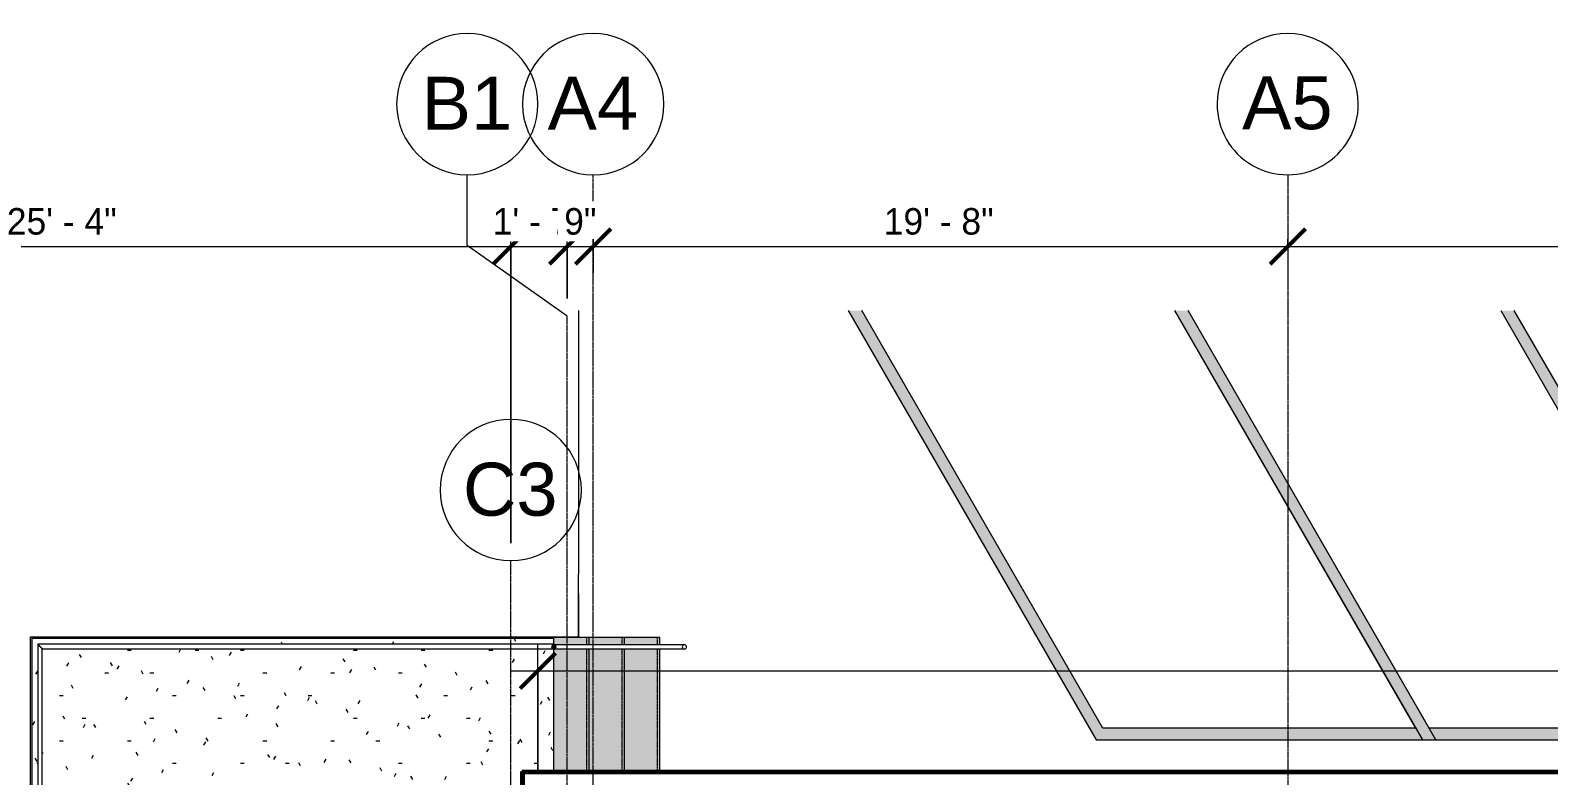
# Model space of a CAD drawing. Header units: inches. Extents: x -4133 to -1227, y 10223 to 12054.
# Drawn here: x -3212 to -2697, y 11769 to 12022 of the extents above; entities that cross this region are included whole.
import ezdxf

# ---------------------------------------------------------------- set-up
doc = ezdxf.new("R2010")
doc.units = ezdxf.units.IN
doc.header["$MEASUREMENT"] = 0
doc.linetypes.add('Grid Line 1_2_', pattern=[0.875, 0.5, -0.125, 0.125, -0.125])
doc.linetypes.add('Overhead 1_16_', pattern=[0.101562, 0.0625, -0.039062])
for name, color, linetype, lineweight in [('A-ANNO-DIMS', 211, 'Continuous', 9), ('A-ANNO-DIMS-96', 211, 'Continuous', 9), ('A-FLOR-HRAL', 11, 'Continuous', 9), ('A-WALL', 113, 'Continuous', 13), ('C-BLDG-PADS', 91, 'Continuous', 13), ('C-PRKG', 3, 'Continuous', 9), ('C-TOPO', 7, 'Continuous', 9), ('S-FNDN', 32, 'Continuous', 13), ('S-GRID', 1, 'Continuous', 9), ('S-GRID-IDEN', 1, 'Continuous', 9), ('S-STRS', 31, 'Continuous', 9)]:
    doc.layers.add(name, color=color, linetype=linetype, lineweight=lineweight)
doc.styles.add('Arial', font='arial.ttf', dxfattribs={"height": 18})
doc.styles.add('Century Gothic_1', font='ufonts.com_century-gothic.ttf', dxfattribs={"height": 9})
doc.dimstyles.new('OD__1__Tol__', dxfattribs={"dimscale": 12, "dimtxt": 9.397514, "dimasz": 1, "dimexe": 0.75, "dimexo": 0.5, "dimgap": 0.125, "dimtad": 1, "dimdec": 0, "dimzin": 3, "dimdsep": 46, "dimlunit": 4, "dimtxsty": 'Century Gothic_1', "dimblk1": 'OBLIQUE', "dimblk2": 'OBLIQUE', "dimsah": 1, "dimcen": 0.09, "dimdle": 0.75, "dimazin": 0, "dimtfac": 1, "dimtdec": 4, "dimtix": 1, "dimtmove": 0, "dimatfit": 3, "dimfxl": 1, "dimtvp": 1, "dimtfill": 1, "dimfrac": 2, "dimtolj": 1, "dimtzin": 0, "dimarcsym": 2})

# ---------------------------------------------------------------- blocks, each defined once
blk = doc.blocks.new('Railing - Lapeyre - 1 1_2_ Post-1355937-FLOOR PLAN - 1ST FLOOR PLAN')
at = {"layer": 'A-FLOR-HRAL'}
blk.add_arc((0, 0), 0.75, 85.3095, 180, dxfattribs=at)
blk = doc.blocks.new('Railing - Lapeyre - 1 1_2_ Post-V7-FLOOR PLAN - 1ST FLOOR PLAN')
at = {"layer": 'A-FLOR-HRAL'}
blk.add_arc((0, 0), 0.75, 180, 360, dxfattribs=at)
blk = doc.blocks.new('Railing - Railing-1339868-FLOOR PLAN - 1ST FLOOR PLAN')
at = {"layer": 'A-FLOR-HRAL'}
for p, q in [((-3034.58, 11813.9), (-3209.95, 11813.9)), ((-3209.95, 11813.9), (-3209.95, 11461.9)), ((-3208.45, 11812.4), (-3034.58, 11812.4)), ((-3208.45, 11461.9), (-3208.45, 11812.4)), ((-3034.58, 11813.9), (-3034.58, 11813.78)), ((-3208.45, 11461.9), (-3209.95, 11461.9))]:
    blk.add_line(p, q, dxfattribs=at)
blk.add_open_spline([(-3209.95, 11813.9), (-3209.95, 11813.9), (-3209.94, 11813.88), (-3209.9, 11813.84), (-3209.85, 11813.8), (-3209.81, 11813.75), (-3209.77, 11813.71), (-3209.72, 11813.66), (-3209.66, 11813.6), (-3209.59, 11813.54), (-3209.54, 11813.48), (-3209.49, 11813.43), (-3209.44, 11813.39), (-3209.4, 11813.34), (-3209.35, 11813.29), (-3209.3, 11813.24), (-3209.25, 11813.19), (-3209.2, 11813.15), (-3209.15, 11813.1), (-3209.11, 11813.05), (-3209.06, 11813), (-3209.01, 11812.95), (-3208.96, 11812.9), (-3208.92, 11812.86), (-3208.87, 11812.81), (-3208.83, 11812.77), (-3208.79, 11812.73), (-3208.73, 11812.68), (-3208.68, 11812.63), (-3208.64, 11812.58), (-3208.6, 11812.54), (-3208.55, 11812.49), (-3208.51, 11812.45), (-3208.47, 11812.41), (-3208.45, 11812.4), (-3208.45, 11812.4)], degree=3, knots=[0, 0, 0, 0, 0.083333, 0.125, 0.166667, 0.208333, 0.229167, 0.25, 0.291667, 0.333333, 0.354167, 0.375, 0.395833, 0.416667, 0.4375, 0.458333, 0.479167, 0.5, 0.520833, 0.541667, 0.5625, 0.583333, 0.604167, 0.625, 0.645833, 0.666667, 0.6875, 0.708333, 0.75, 0.770833, 0.791667, 0.833333, 0.875, 0.916667, 1, 1, 1, 1], dxfattribs=at)
at = {"rotation": 269.9999999999996}
blk.add_blockref('Railing - Lapeyre - 1 1_2_ Post-1355937-FLOOR PLAN - 1ST FLOOR PLAN', (-3034.58, 11813.15), dxfattribs=at)
blk.add_blockref('Railing - Lapeyre - 1 1_2_ Post-V7-FLOOR PLAN - 1ST FLOOR PLAN', (-3209.2, 11461.9))
blk = doc.blocks.new('Railing - Lapeyre - 1 1_2_ Post-1355956-FLOOR PLAN - 1ST FLOOR PLAN')
at = {"layer": 'A-FLOR-HRAL'}
for start, end in [(360, 180), (180, 360)]:
    blk.add_arc((0, 0), 0.75, start, end, dxfattribs=at)
blk = doc.blocks.new('Railing - Railing-1340472-FLOOR PLAN - 1ST FLOOR PLAN')
at = {"layer": 'A-FLOR-HRAL'}
for p, q in [((-3026.21, 11813.77), (-3034.58, 11813.77)), ((-3026.21, 11812.27), (-3034.58, 11812.27)), ((-2990.21, 11813.77), (-3026.21, 11813.77)), ((-2990.21, 11812.27), (-3026.21, 11812.27))]:
    blk.add_line(p, q, dxfattribs=at)
at = {"rotation": 270}
for p in [(-3034.58, 11813.02), (-2990.21, 11813.02)]:
    blk.add_blockref('Railing - Lapeyre - 1 1_2_ Post-1355956-FLOOR PLAN - 1ST FLOOR PLAN', p, dxfattribs=at)
blk = doc.blocks.new('Railing - Lapeyre - 1 1_2_ Post-1355958-FLOOR PLAN - 1ST FLOOR PLAN')
at = {"layer": 'A-FLOR-HRAL'}
blk.add_hatch(color=254, dxfattribs=at).paths.add_polyline_path([(0.75, 0), (0.72, 0.19), (0.65, 0.37), (0.53, 0.53), (0.37, 0.65), (0.19, 0.72), (0, 0.75), (-0.19, 0.72), (-0.38, 0.65), (-0.53, 0.53), (-0.65, 0.37), (-0.72, 0.19), (-0.75, 0), (-0.72, -0.19), (-0.65, -0.38), (-0.53, -0.53), (-0.38, -0.65), (-0.19, -0.72), (0, -0.75), (0.19, -0.72), (0.37, -0.65), (0.53, -0.53), (0.65, -0.38), (0.72, -0.19)], flags=0)
for start, end in [(360, 180), (180, 360)]:
    blk.add_arc((0, 0), 0.75, start, end, dxfattribs=at)
blk = doc.blocks.new('Railing - Railing-1379388-FLOOR PLAN - 1ST FLOOR PLAN')
at = {"layer": 'A-FLOR-HRAL'}
blk.add_line((-3034.56, 11812.27), (-3034.58, 11812.27), dxfattribs=at)
at = {"rotation": 270}
blk.add_blockref('Railing - Lapeyre - 1 1_2_ Post-1355958-FLOOR PLAN - 1ST FLOOR PLAN', (-3034.58, 11813.02), dxfattribs=at)
blk = doc.blocks.new('321723 - Pavement Markings - Parking - Angled - EXISTING _8X18_ 60º-1523241-FLOOR PLAN - 1ST FLOOR PLAN')
at = {"layer": 'C-PRKG'}
for points in [[(558.88, 0), (443.41, 0), (527.64, -145.91), (532.26, -145.91), (450.33, -4), (556.57, -4), (638.49, -145.91), (643.11, -145.91), (583.16, -42.06)], [(669.73, 0), (554.26, 0), (638.49, -145.91), (643.11, -145.91), (561.18, -4), (667.42, -4), (749.35, -145.91), (753.96, -145.91), (694.01, -42.06)], [(780.58, 0), (665.11, 0), (749.35, -145.91), (753.96, -145.91), (672.04, -4), (778.27, -4), (860.2, -145.91), (864.82, -145.91)]]:
    blk.add_hatch(color=254, dxfattribs=at).paths.add_polyline_path(points, flags=0)
for p, q in [((554.26, 0), (638.49, -145.91)), ((669.73, 0), (554.26, 0)), ((643.11, -145.91), (558.88, 0)), ((665.11, 0), (749.35, -145.91)), ((780.58, 0), (665.11, 0)), ((753.96, -145.91), (669.73, 0)), ((864.82, -145.91), (780.58, 0)), ((556.57, -4), (638.49, -145.91)), ((643.11, -145.91), (561.18, -4)), ((561.18, -4), (667.42, -4)), ((667.42, -4), (749.35, -145.91)), ((753.96, -145.91), (672.04, -4)), ((672.04, -4), (778.27, -4)), ((778.27, -4), (860.2, -145.91))]:
    blk.add_line(p, q, dxfattribs=at)
blk = doc.blocks.new('Grid - Grid Head - Circle-50561-FLOOR PLAN - 1ST FLOOR PLAN')
at = {"layer": 'S-GRID-IDEN'}
for start, end in [(360, 180), (180, 360)]:
    blk.add_arc((0, 0), 0.25, start, end, dxfattribs=at)
blk = doc.blocks.new('DIMBLOCK9-FLOOR PLAN - 1ST FLOOR PLAN')
at = {"layer": 'A-ANNO-DIMS-96'}
for p, q in [((-3353.2, 11848.32), (-3353.2, 11958.07)), ((-3049.2, 11848.32), (-3049.2, 11958.07)), ((-3353.2, 11949.07), (-3049.2, 11949.07)), ((-3353.2, 11949.07), (-3353.2, 11848.32)), ((-3049.2, 11949.07), (-3049.2, 11848.32))]:
    blk.add_line(p, q, dxfattribs=at)
at = {"layer": 'A-ANNO-DIMS-96', "lineweight": 50}
for p, q in [((-3353.2, 11949.07), (-3347.2, 11955.07)), ((-3049.2, 11949.07), (-3043.2, 11955.07)), ((-3353.2, 11949.07), (-3359.2, 11943.07)), ((-3049.2, 11949.07), (-3055.2, 11943.07))]:
    blk.add_line(p, q, dxfattribs=at)
at = {"layer": 'A-ANNO-DIMS-96', "color": 0, "insert": (-3220.45, 11962.11), "char_height": 9, "width": 46.1821, "attachment_point": 1, "line_spacing_factor": 0.984502, "style": 'Century Gothic_1', "bg_fill": 3, "box_fill_scale": 1.25, "bg_fill_color": 256, "bg_fill_true_color": 13158600, "bg_fill_transparency": 0}
blk.add_mtext('25\' - 4"', dxfattribs=at)
blk = doc.blocks.new('_Oblique')
at = {"color": 0, "linetype": 'ByBlock', "lineweight": -2}
blk.add_line((-0.5, -0.5), (0.5, 0.5), dxfattribs=at)
blk = doc.blocks.new('DIMBLOCK10-FLOOR PLAN - 1ST FLOOR PLAN')
at = {"layer": 'A-ANNO-DIMS-96'}
for p, q in [((-3049.2, 11848.32), (-3049.2, 11958.07)), ((-3030.02, 11931.42), (-3030.02, 11958.07)), ((-3049.2, 11949.07), (-3030.02, 11949.07)), ((-3049.2, 11949.07), (-3049.2, 11848.32)), ((-3030.02, 11949.07), (-3030.02, 11931.42))]:
    blk.add_line(p, q, dxfattribs=at)
at = {"layer": 'A-ANNO-DIMS-96', "lineweight": 50}
for p, q in [((-3049.2, 11949.07), (-3043.2, 11955.07)), ((-3030.02, 11949.07), (-3024.02, 11955.07)), ((-3049.2, 11949.07), (-3055.2, 11943.07)), ((-3030.02, 11949.07), (-3036.02, 11943.07))]:
    blk.add_line(p, q, dxfattribs=at)
at = {"layer": 'A-ANNO-DIMS-96', "color": 0, "insert": (-3055.35, 11962.11), "char_height": 9, "width": 37.7691, "attachment_point": 1, "line_spacing_factor": 0.984502, "style": 'Century Gothic_1', "bg_fill": 3, "box_fill_scale": 1.25, "bg_fill_color": 256, "bg_fill_true_color": 13158600, "bg_fill_transparency": 0}
blk.add_mtext('1\' - 7"', dxfattribs=at)
blk = doc.blocks.new('DIMBLOCK11-FLOOR PLAN - 1ST FLOOR PLAN')
at = {"layer": 'A-ANNO-DIMS-96'}
for p, q in [((-3030.02, 11931.42), (-3030.02, 11958.07)), ((-3030.02, 11949.07), (-3021.2, 11949.07)), ((-3030.02, 11949.07), (-3030.02, 11931.42)), ((-3021.2, 11951.56), (-3021.2, 11940.07)), ((-3021.2, 11949.07), (-3021.2, 11951.56))]:
    blk.add_line(p, q, dxfattribs=at)
at = {"layer": 'A-ANNO-DIMS-96', "lineweight": 50}
for p, q in [((-3030.02, 11949.07), (-3024.02, 11955.07)), ((-3021.2, 11949.07), (-3015.2, 11955.07)), ((-3030.02, 11949.07), (-3036.02, 11943.07)), ((-3021.2, 11949.07), (-3027.2, 11943.07))]:
    blk.add_line(p, q, dxfattribs=at)
at = {"layer": 'A-ANNO-DIMS-96', "color": 0, "insert": (-3031.05, 11962.11), "char_height": 9, "width": 13.067, "attachment_point": 1, "line_spacing_factor": 0.984502, "style": 'Century Gothic_1', "bg_fill": 3, "box_fill_scale": 1.25, "bg_fill_color": 256, "bg_fill_true_color": 13158600, "bg_fill_transparency": 0}
blk.add_mtext('9"', dxfattribs=at)
blk = doc.blocks.new('DIMBLOCK12-FLOOR PLAN - 1ST FLOOR PLAN')
at = {"layer": 'A-ANNO-DIMS-96', "lineweight": 50}
for p, q in [((-3021.2, 11949.07), (-3015.2, 11955.07)), ((-2785.2, 11949.07), (-2779.2, 11955.07)), ((-3021.2, 11949.07), (-3027.2, 11943.07)), ((-2785.2, 11949.07), (-2791.2, 11943.07))]:
    blk.add_line(p, q, dxfattribs=at)
at = {"layer": 'A-ANNO-DIMS-96'}
for p, q in [((-3021.2, 11951.56), (-3021.2, 11940.07)), ((-3021.2, 11949.07), (-3021.2, 11951.56)), ((-3021.2, 11949.07), (-2785.2, 11949.07)), ((-2785.2, 11951.56), (-2785.2, 11940.07)), ((-2785.2, 11949.07), (-2785.2, 11951.56))]:
    blk.add_line(p, q, dxfattribs=at)
at = {"layer": 'A-ANNO-DIMS-96', "color": 0, "insert": (-2922.45, 11962.11), "char_height": 9, "width": 46.1821, "attachment_point": 1, "line_spacing_factor": 0.984502, "style": 'Century Gothic_1', "bg_fill": 3, "box_fill_scale": 1.25, "bg_fill_color": 256, "bg_fill_true_color": 13158600, "bg_fill_transparency": 0}
blk.add_mtext('19\' - 8"', dxfattribs=at)
blk = doc.blocks.new('DIMBLOCK13-FLOOR PLAN - 1ST FLOOR PLAN')
at = {"layer": 'A-ANNO-DIMS-96', "lineweight": 50}
for p, q in [((-2785.2, 11949.07), (-2779.2, 11955.07)), ((-2542.2, 11949.07), (-2536.2, 11955.07)), ((-2785.2, 11949.07), (-2791.2, 11943.07)), ((-2542.2, 11949.07), (-2548.2, 11943.07))]:
    blk.add_line(p, q, dxfattribs=at)
at = {"layer": 'A-ANNO-DIMS-96'}
for p, q in [((-2785.2, 11951.56), (-2785.2, 11940.07)), ((-2785.2, 11949.07), (-2785.2, 11951.56)), ((-2785.2, 11949.07), (-2542.2, 11949.07)), ((-2542.2, 11951.56), (-2542.2, 11940.07)), ((-2542.2, 11949.07), (-2542.2, 11951.56))]:
    blk.add_line(p, q, dxfattribs=at)
at = {"layer": 'A-ANNO-DIMS-96', "color": 0, "insert": (-2682.95, 11962.11), "char_height": 9, "width": 46.1821, "attachment_point": 1, "line_spacing_factor": 0.984502, "style": 'Century Gothic_1', "bg_fill": 3, "box_fill_scale": 1.25, "bg_fill_color": 256, "bg_fill_true_color": 13158600, "bg_fill_transparency": 0}
blk.add_mtext('20\' - 3"', dxfattribs=at)
blk = doc.blocks.new('DIMBLOCK34-FLOOR PLAN - 1ST FLOOR PLAN')
at = {"layer": 'A-ANNO-DIMS-96'}
for p, q in [((-3040.02, 11771.21), (-3040.02, 11813.88)), ((-1581.64, 11780.15), (-1581.64, 11813.88)), ((-3049.02, 11804.88), (-1572.64, 11804.88)), ((-3040.02, 11804.88), (-3040.02, 11771.21)), ((-1581.64, 11804.88), (-1581.64, 11780.15))]:
    blk.add_line(p, q, dxfattribs=at)
at = {"layer": 'A-ANNO-DIMS-96', "lineweight": 50}
for p, q in [((-3040.02, 11804.88), (-3034.02, 11810.88)), ((-1581.64, 11804.88), (-1575.64, 11810.88)), ((-3040.02, 11804.88), (-3046.02, 11798.88)), ((-1581.64, 11804.88), (-1587.64, 11798.88))]:
    blk.add_line(p, q, dxfattribs=at)
at = {"layer": 'A-ANNO-DIMS-96', "color": 0, "insert": (-2333.58, 11817.91), "char_height": 9, "width": 54.5951, "attachment_point": 1, "line_spacing_factor": 0.984502, "style": 'Century Gothic_1', "bg_fill": 3, "box_fill_scale": 1.25, "bg_fill_color": 256, "bg_fill_true_color": 13158600, "bg_fill_transparency": 0}
blk.add_mtext('121\' - 6"', dxfattribs=at)

msp = doc.modelspace()

# ---------------------------------------------------------------- hatches: boundary and pattern name
at = {"layer": 'C-BLDG-PADS', "lineweight": 9}
h = msp.add_hatch(dxfattribs=at)
h.set_pattern_fill('FP_26', style=0, pattern_type=2)
h.set_pattern_definition([(0, (0, 0), (30.72, 7.68), [1.267, -21.773, 1.267, -21.773, -122.88]), (0, (0, 0), (30.72, 7.68), [-46.08, 1.267, -44.813, 1.267, -21.773, -53.76]), (0, (0, 0), (30.72, 7.68), [-115.2, 1.267, -14.093, 1.267, -37.133]), (120, (11.52, 3.84), (-22.011075, 22.7643004), [1.267, -21.773, 1.267, -21.773, -122.88]), (120, (11.52, 3.84), (-22.011075, 22.7643004), [-46.08, 1.267, -44.813, 1.267, -21.773, -53.76]), (120, (11.52, 3.84), (-22.011075, 22.7643004), [-115.2, 1.267, -14.093, 1.267, -37.133]), (240, (15.36, 19.2), (-8.708925, -30.4443004), [1.267, -21.773, 1.267, -21.773, -122.88]), (240, (15.36, 19.2), (-8.708925, -30.4443004), [-46.08, 1.267, -44.813, 1.267, -21.773, -53.76]), (240, (15.36, 19.2), (-8.708925, -30.4443004), [-115.2, 1.267, -14.093, 1.267, -37.133])])
h.paths.add_polyline_path([(-3211.95, 11458.77), (-3042.2, 11458.77), (-3042.2, 11511.76), (-3045.45, 11511.76), (-3045.45, 11537.52), (-3034.58, 11537.52), (-3034.58, 11681.52), (-3045.45, 11681.52), (-3045.45, 11705.21), (-3044.45, 11705.21), (-3044.45, 11707.21), (-3042.52, 11707.21), (-3042.52, 11707.83), (-3040.64, 11707.83), (-3040.64, 11707.21), (-3038.7, 11707.21), (-3038.7, 11705.21), (-3034.58, 11705.21), (-3034.58, 11745.21), (-3038.7, 11745.21), (-3038.7, 11743.21), (-3040.64, 11743.21), (-3040.64, 11742.58), (-3042.52, 11742.58), (-3042.52, 11743.21), (-3044.45, 11743.21), (-3044.45, 11745.21), (-3045.45, 11745.21), (-3045.45, 11770.65), (-3034.58, 11770.65), (-3034.58, 11812.27), (-3034.77, 11812.3), (-3034.95, 11812.37), (-3034.98, 11812.4), (-3208.45, 11812.4), (-3208.45, 11461.9), (-3208.48, 11461.7), (-3208.55, 11461.52), (-3208.67, 11461.37), (-3208.83, 11461.25), (-3209.01, 11461.17), (-3209.2, 11461.15), (-3209.4, 11461.17), (-3209.58, 11461.25), (-3209.73, 11461.37), (-3209.85, 11461.52), (-3209.93, 11461.7), (-3209.95, 11461.9), (-3209.95, 11813.9), (-3034.58, 11813.9), (-3034.58, 11815.9), (-3211.95, 11815.9), (-3211.95, 11459.98)], flags=0)
h.paths.add_polyline_path([(-3044.7, 11741.46), (-3080.45, 11741.46), (-3080.45, 11743.21), (-3044.45, 11743.21), (-3044.45, 11741.46)], flags=0)
at = {"layer": 'S-FNDN'}
h = msp.add_hatch(color=254, dxfattribs=at)
h.paths.add_polyline_path([(-3204.4, 11446.52), (-3202.45, 11446.52), (-3202.45, 11447.9), (-3212.45, 11447.9), (-3212.45, 11446.52)], flags=0)
h.paths.add_polyline_path([(-3212.45, 11458.77), (-3211.95, 11458.77), (-3211.95, 11815.9), (-3202.45, 11815.9), (-3202.45, 11816.4), (-3212.45, 11816.4), (-3212.45, 11459.98)], flags=0)
msp.add_hatch(color=254, dxfattribs=at).paths.add_polyline_path([(-3047.62, 11815.9), (-3046.58, 11815.9), (-3046.58, 11816.4), (-3202.45, 11816.4), (-3202.45, 11815.9), (-3058.08, 11815.9)], flags=0)
at = {"layer": 'S-STRS'}
h = msp.add_hatch(color=254, dxfattribs=at)
h.paths.add_polyline_path([(-3034.58, 11770.65), (-3022.58, 11770.65), (-3022.58, 11812.27), (-3034.58, 11812.27), (-3034.58, 11771.53)], flags=0)
h.paths.add_polyline_path([(-3033.66, 11813.77), (-3022.58, 11813.77), (-3022.58, 11816.27), (-3034.58, 11816.27), (-3034.58, 11813.9), (-3034.38, 11813.87), (-3034.2, 11813.79), (-3034.18, 11813.77), (-3033.83, 11813.77)], flags=0)
h = msp.add_hatch(color=254, dxfattribs=at)
h.paths.add_polyline_path([(-3010.58, 11770.65), (-3010.58, 11812.27), (-3022.58, 11812.27), (-3022.58, 11770.65), (-3016.27, 11770.65)], flags=0)
h.paths.add_polyline_path([(-3010.58, 11813.77), (-3010.58, 11816.27), (-3022.58, 11816.27), (-3022.58, 11813.77), (-3016.27, 11813.77)], flags=0)
h = msp.add_hatch(color=254, dxfattribs=at)
h.paths.add_polyline_path([(-3010.58, 11770.65), (-2998.58, 11770.65), (-2998.58, 11812.27), (-3010.58, 11812.27), (-3010.58, 11771.53)], flags=0)
h.paths.add_polyline_path([(-3010.58, 11813.77), (-2998.58, 11813.77), (-2998.58, 11816.27), (-3010.58, 11816.27)], flags=0)

# ---------------------------------------------------------------- linework, layer by layer
at = {"layer": 'A-WALL', "lineweight": 50}
for p, q in [((-1883.64, 11770.65), (-3045.45, 11770.65)), ((-3045.45, 11770.65), (-3045.45, 11745.21))]:
    msp.add_line(p, q, dxfattribs=at)
at = {"layer": 'A-WALL'}
for p, q in [((-1883.64, 11769.9), (-3044.7, 11769.9)), ((-3044.7, 11769.9), (-3044.7, 11745.21))]:
    msp.add_line(p, q, dxfattribs=at)
at = {"layer": 'C-BLDG-PADS', "lineweight": 9}
for p, q in [((-3034.58, 11815.9), (-3211.95, 11815.9)), ((-3211.95, 11815.9), (-3211.95, 11458.77)), ((-3034.58, 11813.9), (-3034.58, 11815.9)), ((-3034.58, 11770.65), (-3034.58, 11812.27))]:
    msp.add_line(p, q, dxfattribs=at)
at = {"layer": 'C-TOPO'}
for p, q in [((-3026.2, 11927.3), (-3026.2, 11853.03)), ((-3026.2, 11927.3), (-3026.2, 11853.03)), ((-3026.2, 11853.03), (-3026.2, 11837.77)), ((-3026.2, 11853.03), (-3026.2, 11837.77)), ((-3026.2, 11831.14), (-3026.2, 11837.77)), ((-3026.2, 11831.14), (-3026.2, 11837.77)), ((-3026.2, 11816.27), (-3026.2, 11831.14)), ((-3026.2, 11831.14), (-3026.2, 11816.4)), ((-3046.58, 11816.4), (-3026.2, 11816.4)), ((-3046.58, 11816.4), (-3026.2, 11816.4)), ((-3026.2, 11816.4), (-3026.2, 11816.27))]:
    msp.add_line(p, q, dxfattribs=at)
at = {"layer": 'S-FNDN'}
for p, q in [((-3212.45, 11458.77), (-3212.45, 11816.4)), ((-3212.45, 11816.4), (-3046.58, 11816.4)), ((-3046.58, 11815.9), (-3046.58, 11816.4))]:
    msp.add_line(p, q, dxfattribs=at)
at = {"layer": 'S-GRID'}
for p, q in [((-3063.98, 11949.42), (-3063.98, 11973.42)), ((-3030.02, 11925.42), (-3063.98, 11949.42))]:
    msp.add_line(p, q, dxfattribs=at)
at = {"layer": 'S-GRID', "linetype": 'Grid Line 1_2_'}
for p, q in [((-3021.2, 10327.11), (-3021.2, 11973.42)), ((-2785.2, 11973.42), (-2785.2, 10769.7)), ((-3030.02, 10375.11), (-3030.02, 11925.42))]:
    msp.add_line(p, q, dxfattribs=at)
at = {"layer": 'S-STRS'}
for p, q in [((-3034.58, 11813.9), (-3034.58, 11816.27)), ((-3022.58, 11816.27), (-3034.58, 11816.27)), ((-3010.58, 11816.27), (-3022.58, 11816.27)), ((-3022.58, 11813.77), (-3022.58, 11816.27)), ((-2998.58, 11816.27), (-3010.58, 11816.27)), ((-3010.58, 11813.77), (-3010.58, 11816.27)), ((-2998.58, 11813.77), (-2998.58, 11816.27)), ((-3034.58, 11770.65), (-3034.58, 11812.27)), ((-3022.58, 11770.65), (-3022.58, 11812.27)), ((-3010.58, 11770.65), (-3010.58, 11812.27)), ((-2998.58, 11770.65), (-2998.58, 11812.27))]:
    msp.add_line(p, q, dxfattribs=at)
at = {"layer": 'S-STRS', "linetype": 'Overhead 1_16_'}
for p, q in [((-3023.33, 11813.77), (-3023.33, 11816.27)), ((-3011.33, 11813.77), (-3011.33, 11816.27)), ((-2999.33, 11813.77), (-2999.33, 11816.27)), ((-3023.33, 11770.65), (-3023.33, 11812.27)), ((-3011.33, 11770.65), (-3011.33, 11812.27)), ((-2999.33, 11770.65), (-2999.33, 11812.27))]:
    msp.add_line(p, q, dxfattribs=at)

# ---------------------------------------------------------------- block references
at = {"layer": 'A-FLOR-HRAL'}
for name in ['Railing - Railing-1339868-FLOOR PLAN - 1ST FLOOR PLAN', 'Railing - Railing-1340472-FLOOR PLAN - 1ST FLOOR PLAN', 'Railing - Railing-1379388-FLOOR PLAN - 1ST FLOOR PLAN']:
    msp.add_blockref(name, (0, 0), dxfattribs=at)
at = {"layer": 'C-PRKG', "rotation": 180}
msp.add_blockref('321723 - Pavement Markings - Parking - Angled - EXISTING _8X18_ 60º-1523241-FLOOR PLAN - 1ST FLOOR PLAN', (-2069.7, 11781.4), dxfattribs=at)
at = {"layer": 'S-GRID-IDEN', "xscale": 95.99999999999994, "yscale": 95.99999999999994, "zscale": 95.99999999999994}
for p in [(-3063.98, 11997.42), (-3021.2, 11997.42)]:
    msp.add_blockref('Grid - Grid Head - Circle-50561-FLOOR PLAN - 1ST FLOOR PLAN', p, dxfattribs=at)
at = {"layer": 'S-GRID-IDEN', "xscale": 95.99999999999994, "yscale": 95.99999999999994, "zscale": 95.99999999999994, "rotation": 180}
msp.add_blockref('Grid - Grid Head - Circle-50561-FLOOR PLAN - 1ST FLOOR PLAN', (-2785.2, 11997.42), dxfattribs=at)

# ---------------------------------------------------------------- texts
at = {"layer": 'S-GRID-IDEN', "char_height": 18, "width": 37.269, "attachment_point": 1, "style": 'Arial'}
for s, insert in [('B1', (-3079.48, 12006.71)), ('A4', (-3036.7, 12006.71)), ('A5', (-2800.69, 12006.91))]:
    msp.add_mtext(s, dxfattribs=dict(at, insert=insert))

# ---------------------------------------------------------------- next in the draw order: dimensions: what is measured, and where the dimension line sits
at = {"layer": 'A-ANNO-DIMS'}
dim = msp.add_linear_dim(base=(-3049.2, 11949.07), p1=(-3353.2, 11842.32), p2=(-3049.2, 11842.32), dimstyle='OD__1__Tol__', override={"dimpost": '<>', "dimfxl": 304}, dxfattribs=at)
dim.commit()
dim.dimension.update_dxf_attribs({"geometry": 'DIMBLOCK9-FLOOR PLAN - 1ST FLOOR PLAN', "text_midpoint": (-3201.2, 11955.3)})

# ---------------------------------------------------------------- next in the draw order: dimensions: what is measured, and where the dimension line sits
dim = msp.add_linear_dim(base=(-3030.02, 11949.07), p1=(-3049.2, 11842.32), p2=(-3030.02, 11925.42), dimstyle='OD__1__Tol__', override={"dimpost": '<>', "dimfxl": 85.29388}, dxfattribs=at)
dim.commit()
dim.dimension.update_dxf_attribs({"geometry": 'DIMBLOCK10-FLOOR PLAN - 1ST FLOOR PLAN', "text_midpoint": (-3039.61, 11955.19)})

# ---------------------------------------------------------------- next in the draw order: linework, layer by layer
at = {"layer": 'S-GRID', "linetype": 'Grid Line 1_2_'}
msp.add_line((-3049.2, 10413.09), (-3049.2, 11842.32), dxfattribs=at)

# ---------------------------------------------------------------- next in the draw order: block references
at = {"layer": 'S-GRID-IDEN', "xscale": 95.99999999999994, "yscale": 95.99999999999994, "zscale": 95.99999999999994}
msp.add_blockref('Grid - Grid Head - Circle-50561-FLOOR PLAN - 1ST FLOOR PLAN', (-3049.2, 11866.32), dxfattribs=at)

# ---------------------------------------------------------------- next in the draw order: texts
at = {"layer": 'S-GRID-IDEN', "insert": (-3065.46, 11875.6), "char_height": 18, "width": 39.087, "attachment_point": 1, "style": 'Arial'}
msp.add_mtext('C3', dxfattribs=at)

# ---------------------------------------------------------------- next in the draw order: dimensions: what is measured, and where the dimension line sits
at = {"layer": 'A-ANNO-DIMS'}
dim = msp.add_linear_dim(base=(-3021.2, 11949.07), p1=(-3030.02, 11925.42), p2=(-3021.2, 11957.56), dimstyle='OD__1__Tol__', override={"dimpost": '<>', "dimfxl": 33.320369}, dxfattribs=at)
dim.commit()
dim.dimension.update_dxf_attribs({"geometry": 'DIMBLOCK11-FLOOR PLAN - 1ST FLOOR PLAN', "text_midpoint": (-3025.61, 11955.3)})

# ---------------------------------------------------------------- next in the draw order: dimensions: what is measured, and where the dimension line sits
for base, p1, p2, override, picture, middle in [((-2785.2, 11949.07), (-3021.2, 11957.56), (-2785.2, 11957.56), {"dimpost": '<>', "dimfxl": 236}, 'DIMBLOCK12-FLOOR PLAN - 1ST FLOOR PLAN', (-2903.2, 11955.3)), ((-1581.64, 11804.88), (-3040.02, 11765.21), (-1581.64, 11774.15), {"dimpost": '<>', "dimfxl": 1458.402386}, 'DIMBLOCK34-FLOOR PLAN - 1ST FLOOR PLAN', (-2310.83, 11811.1))]:
    dim = msp.add_linear_dim(base=base, p1=p1, p2=p2, dimstyle='OD__1__Tol__', override=override, dxfattribs=at)
    dim.commit()
    dim.dimension.update_dxf_attribs({"geometry": picture, "text_midpoint": middle})

# ---------------------------------------------------------------- next in the draw order: dimensions: what is measured, and where the dimension line sits
dim = msp.add_linear_dim(base=(-2542.2, 11949.07), p1=(-2785.2, 11957.56), p2=(-2542.2, 11957.56), dimstyle='OD__1__Tol__', override={"dimpost": '<>', "dimfxl": 243}, dxfattribs=at)
dim.commit()
dim.dimension.update_dxf_attribs({"geometry": 'DIMBLOCK13-FLOOR PLAN - 1ST FLOOR PLAN', "text_midpoint": (-2663.7, 11955.3)})

doc.saveas('drawing.dxf')
